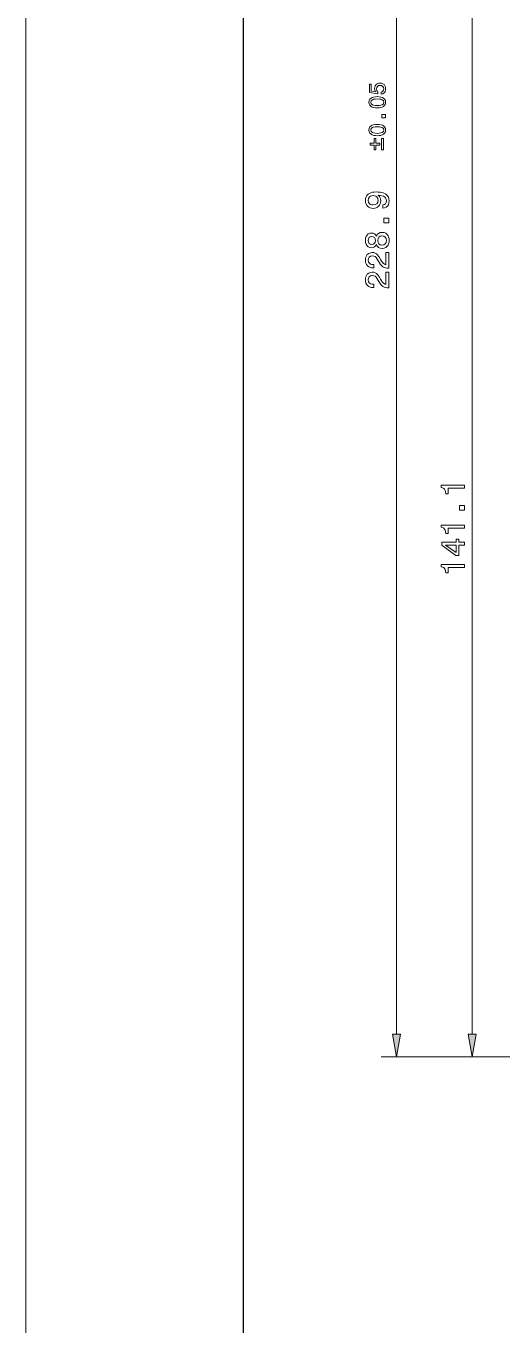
# Model space of a CAD drawing. Extents: x 0 to 594, y 0 to 521.
# Drawn here: x 0 to 62, y 102 to 271 of the extents above; entities that cross this region are included whole.
import ezdxf

# ---------------------------------------------------------------- set-up
doc = ezdxf.new("R2010")
doc.units = 0

msp = doc.modelspace()

# ---------------------------------------------------------------- linework, layer by layer
at = {"color": 7, "lineweight": 13}
for p, q in [((0, 419.91), (0, 0)), ((48.23, 139.85), (48.23, 362.84)), ((58.08, 139.85), (58.08, 275.04)), ((96.49, 136.9), (46.23, 136.9)), ((96.49, 136.9), (56.08, 136.9))]:
    msp.add_line(p, q, dxfattribs=at)
at = {"color": 7, "lineweight": 30}
msp.add_line((28.28, 412.85), (28.28, 7.07), dxfattribs=at)
at = {"color": 7, "lineweight": 13}
for points in [[(46.22, 262.1), (46.22, 262.38), (46.36, 262.42), (46.47, 262.51), (46.54, 262.64), (46.57, 262.8), (46.54, 262.99), (46.44, 263.13), (46.29, 263.23), (46.1, 263.26), (45.9, 263.23), (45.75, 263.13), (45.66, 262.99), (45.62, 262.8), (45.67, 262.57), (45.82, 262.4), (45.82, 262.17), (44.71, 262.33), (44.71, 263.44), (44.95, 263.44), (44.95, 262.52), (45.52, 262.44), (45.42, 262.62), (45.38, 262.84), (45.4, 263.05), (45.47, 263.22), (45.57, 263.37), (45.71, 263.48), (45.88, 263.54), (46.07, 263.57), (46.28, 263.54), (46.46, 263.47), (46.61, 263.36), (46.72, 263.2), (46.79, 263.02), (46.81, 262.81), (46.79, 262.63), (46.74, 262.46), (46.65, 262.32), (46.46, 262.17)], [(45.73, 260.34), (45.48, 260.35), (45.27, 260.39), (45.08, 260.44), (44.93, 260.53), (44.77, 260.67), (44.68, 260.85), (44.65, 261.07), (44.68, 261.29), (44.77, 261.47), (44.92, 261.62), (45.08, 261.7), (45.26, 261.75), (45.48, 261.79), (45.73, 261.8), (45.98, 261.79), (46.2, 261.75), (46.39, 261.7), (46.54, 261.62), (46.69, 261.47), (46.78, 261.29), (46.81, 261.07), (46.78, 260.85), (46.69, 260.67), (46.54, 260.53), (46.38, 260.44), (46.2, 260.39), (45.98, 260.35)], [(45.73, 260.64), (45.99, 260.66), (46.21, 260.69), (46.37, 260.75), (46.52, 260.88), (46.57, 261.07), (46.52, 261.26), (46.37, 261.39), (46.21, 261.45), (46, 261.48), (45.73, 261.5), (45.47, 261.48), (45.25, 261.45), (45.09, 261.39), (44.94, 261.26), (44.89, 261.07), (44.94, 260.88), (45.1, 260.75), (45.26, 260.69), (45.47, 260.66)], [(46.78, 259.03), (46.32, 259.03), (46.32, 259.46), (46.78, 259.46)], [(45.73, 256.72), (45.48, 256.73), (45.27, 256.76), (45.08, 256.82), (44.93, 256.9), (44.77, 257.05), (44.68, 257.23), (44.65, 257.45), (44.68, 257.67), (44.77, 257.85), (44.92, 257.99), (45.08, 258.07), (45.26, 258.13), (45.48, 258.17), (45.73, 258.18), (45.98, 258.17), (46.2, 258.13), (46.39, 258.07), (46.54, 257.99), (46.69, 257.85), (46.78, 257.67), (46.81, 257.45), (46.78, 257.23), (46.69, 257.05), (46.54, 256.9), (46.38, 256.82), (46.2, 256.76), (45.98, 256.73)], [(45.73, 257.02), (45.99, 257.03), (46.21, 257.07), (46.37, 257.13), (46.52, 257.26), (46.57, 257.45), (46.52, 257.64), (46.37, 257.77), (46.21, 257.83), (46, 257.86), (45.73, 257.87), (45.47, 257.86), (45.25, 257.83), (45.09, 257.77), (44.94, 257.64), (44.89, 257.45), (44.94, 257.26), (45.1, 257.13), (45.26, 257.07), (45.47, 257.03)], [(46.08, 255.5), (45.56, 255.5), (45.56, 254.89), (45.32, 254.89), (45.32, 255.5), (44.8, 255.5), (44.8, 255.74), (45.32, 255.74), (45.32, 256.35), (45.56, 256.35), (45.56, 255.74), (46.08, 255.74)], [(46.29, 254.89), (46.29, 256.35), (46.54, 256.35), (46.54, 254.89)], [(46.45, 247.3), (46.45, 247.71), (46.65, 247.75), (46.8, 247.86), (46.9, 248.03), (46.93, 248.25), (46.9, 248.46), (46.81, 248.63), (46.66, 248.76), (46.52, 248.84), (46.33, 248.9), (46.12, 248.94), (45.86, 248.97), (46, 248.82), (46.11, 248.65), (46.17, 248.46), (46.19, 248.24), (46.17, 248.04), (46.12, 247.85), (46.03, 247.69), (45.91, 247.54), (45.77, 247.42), (45.6, 247.34), (45.41, 247.29), (45.19, 247.27), (44.98, 247.29), (44.79, 247.34), (44.62, 247.43), (44.47, 247.56), (44.34, 247.71), (44.26, 247.89), (44.2, 248.08), (44.19, 248.3), (44.21, 248.55), (44.28, 248.77), (44.39, 248.96), (44.55, 249.12), (44.71, 249.22), (44.89, 249.3), (45.1, 249.36), (45.34, 249.39), (45.6, 249.4), (45.85, 249.39), (46.09, 249.37), (46.31, 249.33), (46.51, 249.27), (46.68, 249.19), (46.84, 249.1), (47.03, 248.93), (47.17, 248.74), (47.25, 248.5), (47.27, 248.24), (47.25, 247.97), (47.17, 247.74), (47.05, 247.55), (46.88, 247.41), (46.68, 247.33)], [(45.2, 247.71), (45.46, 247.75), (45.67, 247.87), (45.8, 248.06), (45.84, 248.3), (45.8, 248.56), (45.67, 248.76), (45.54, 248.86), (45.38, 248.91), (45.19, 248.93), (45.01, 248.91), (44.85, 248.86), (44.71, 248.76), (44.58, 248.57), (44.54, 248.31), (44.58, 248.07), (44.72, 247.87), (44.85, 247.78), (45.01, 247.72)], [(47.23, 245.4), (46.58, 245.4), (46.58, 246.01), (47.23, 246.01)], [(45.61, 242.56), (45.5, 242.38), (45.36, 242.25), (45.18, 242.17), (44.97, 242.14), (44.75, 242.17), (44.56, 242.26), (44.4, 242.41), (44.28, 242.6), (44.21, 242.83), (44.19, 243.1), (44.21, 243.37), (44.28, 243.6), (44.4, 243.79), (44.56, 243.94), (44.75, 244.02), (44.97, 244.05), (45.18, 244.03), (45.36, 243.95), (45.5, 243.82), (45.61, 243.63), (45.72, 243.85), (45.89, 244.01), (46.1, 244.11), (46.35, 244.14), (46.61, 244.11), (46.84, 244.02), (47.02, 243.86), (47.13, 243.7), (47.21, 243.53), (47.26, 243.32), (47.27, 243.1), (47.26, 242.87), (47.21, 242.67), (47.13, 242.49), (47.02, 242.34), (46.84, 242.18), (46.61, 242.09), (46.35, 242.05), (46.1, 242.09), (45.89, 242.18), (45.72, 242.34)], [(45.01, 242.58), (45.2, 242.61), (45.36, 242.72), (45.46, 242.88), (45.49, 243.1), (45.46, 243.31), (45.36, 243.48), (45.2, 243.58), (45.01, 243.62), (44.81, 243.58), (44.66, 243.48), (44.57, 243.31), (44.54, 243.1), (44.57, 242.88), (44.66, 242.71), (44.81, 242.61)], [(46.34, 242.49), (46.58, 242.53), (46.77, 242.65), (46.89, 242.84), (46.93, 243.1), (46.89, 243.35), (46.77, 243.54), (46.58, 243.67), (46.34, 243.71), (46.12, 243.67), (45.94, 243.54), (45.83, 243.35), (45.8, 243.1), (45.83, 242.84), (45.94, 242.65), (46.12, 242.53)], [(47.23, 239.48), (47.22, 239.48), (47, 239.49), (46.8, 239.53), (46.62, 239.59), (46.46, 239.68), (46.31, 239.81), (46.16, 239.98), (46.01, 240.18), (45.86, 240.43), (45.72, 240.68), (45.59, 240.87), (45.44, 241), (45.27, 241.07), (45.07, 241.1), (44.85, 241.06), (44.68, 240.94), (44.57, 240.76), (44.54, 240.53), (44.58, 240.29), (44.72, 240.12), (44.86, 240.03), (45.04, 239.98), (45.24, 239.97), (45.27, 239.97), (45.27, 239.53), (45.21, 239.53), (44.99, 239.55), (44.79, 239.6), (44.61, 239.68), (44.46, 239.8), (44.34, 239.95), (44.26, 240.12), (44.2, 240.32), (44.19, 240.54), (44.2, 240.75), (44.25, 240.94), (44.33, 241.11), (44.43, 241.26), (44.62, 241.41), (44.83, 241.5), (45.08, 241.53), (45.28, 241.51), (45.46, 241.46), (45.62, 241.37), (45.77, 241.24), (45.91, 241.07), (46.03, 240.87), (46.16, 240.63), (46.28, 240.42), (46.39, 240.25), (46.5, 240.13), (46.66, 240.01), (46.84, 239.93), (46.84, 241.53), (47.23, 241.53)], [(47.23, 236.91), (47.22, 236.91), (47, 236.92), (46.8, 236.96), (46.62, 237.03), (46.46, 237.12), (46.31, 237.24), (46.16, 237.41), (46.01, 237.62), (45.86, 237.87), (45.72, 238.11), (45.59, 238.3), (45.44, 238.43), (45.27, 238.51), (45.07, 238.53), (44.85, 238.49), (44.68, 238.38), (44.57, 238.19), (44.54, 237.96), (44.58, 237.73), (44.72, 237.55), (44.86, 237.47), (45.04, 237.42), (45.24, 237.4), (45.27, 237.4), (45.27, 236.97), (45.21, 236.97), (44.99, 236.98), (44.79, 237.03), (44.61, 237.12), (44.46, 237.24), (44.34, 237.39), (44.26, 237.56), (44.2, 237.75), (44.19, 237.97), (44.2, 238.18), (44.25, 238.38), (44.33, 238.54), (44.43, 238.69), (44.62, 238.84), (44.83, 238.94), (45.08, 238.97), (45.28, 238.95), (45.46, 238.89), (45.62, 238.8), (45.77, 238.68), (45.91, 238.51), (46.03, 238.31), (46.16, 238.06), (46.28, 237.86), (46.39, 237.69), (46.5, 237.57), (46.66, 237.44), (46.84, 237.37), (46.84, 238.97), (47.23, 238.97)], [(57.08, 210.86), (54.95, 210.86), (54.95, 210.16), (54.64, 210.16), (54.63, 210.4), (54.58, 210.59), (54.5, 210.73), (54.38, 210.84), (54.23, 210.92), (54.04, 210.96), (54.04, 211.25), (57.08, 211.25)], [(57.08, 208.03), (56.43, 208.03), (56.43, 208.64), (57.08, 208.64)], [(57.08, 205.69), (54.95, 205.69), (54.95, 204.99), (54.64, 204.99), (54.63, 205.22), (54.58, 205.41), (54.5, 205.56), (54.38, 205.67), (54.23, 205.74), (54.04, 205.79), (54.04, 206.08), (57.08, 206.08)], [(57.08, 203.47), (56.34, 203.47), (56.34, 202.12), (55.96, 202.12), (54.12, 203.46), (54.12, 203.86), (55.99, 203.86), (55.99, 204.25), (56.34, 204.25), (56.34, 203.86), (57.08, 203.86)], [(55.99, 202.49), (55.99, 203.47), (54.63, 203.47)], [(57.08, 200.56), (54.95, 200.56), (54.95, 199.86), (54.64, 199.86), (54.63, 200.09), (54.58, 200.28), (54.5, 200.43), (54.38, 200.54), (54.23, 200.61), (54.04, 200.65), (54.04, 200.95), (57.08, 200.95)], [(47.71, 139.85), (48.23, 136.9), (48.75, 139.85)], [(57.56, 139.85), (58.08, 136.9), (58.6, 139.85)]]:
    msp.add_lwpolyline(points, close=True, dxfattribs=at)
for points in [[(47.71, 139.85), (48.23, 136.9), (47.71, 139.85), (48.75, 139.85)], [(57.56, 139.85), (58.08, 136.9), (57.56, 139.85), (58.6, 139.85)]]:
    msp.add_solid(points, dxfattribs=at)

doc.saveas('drawing.dxf')
